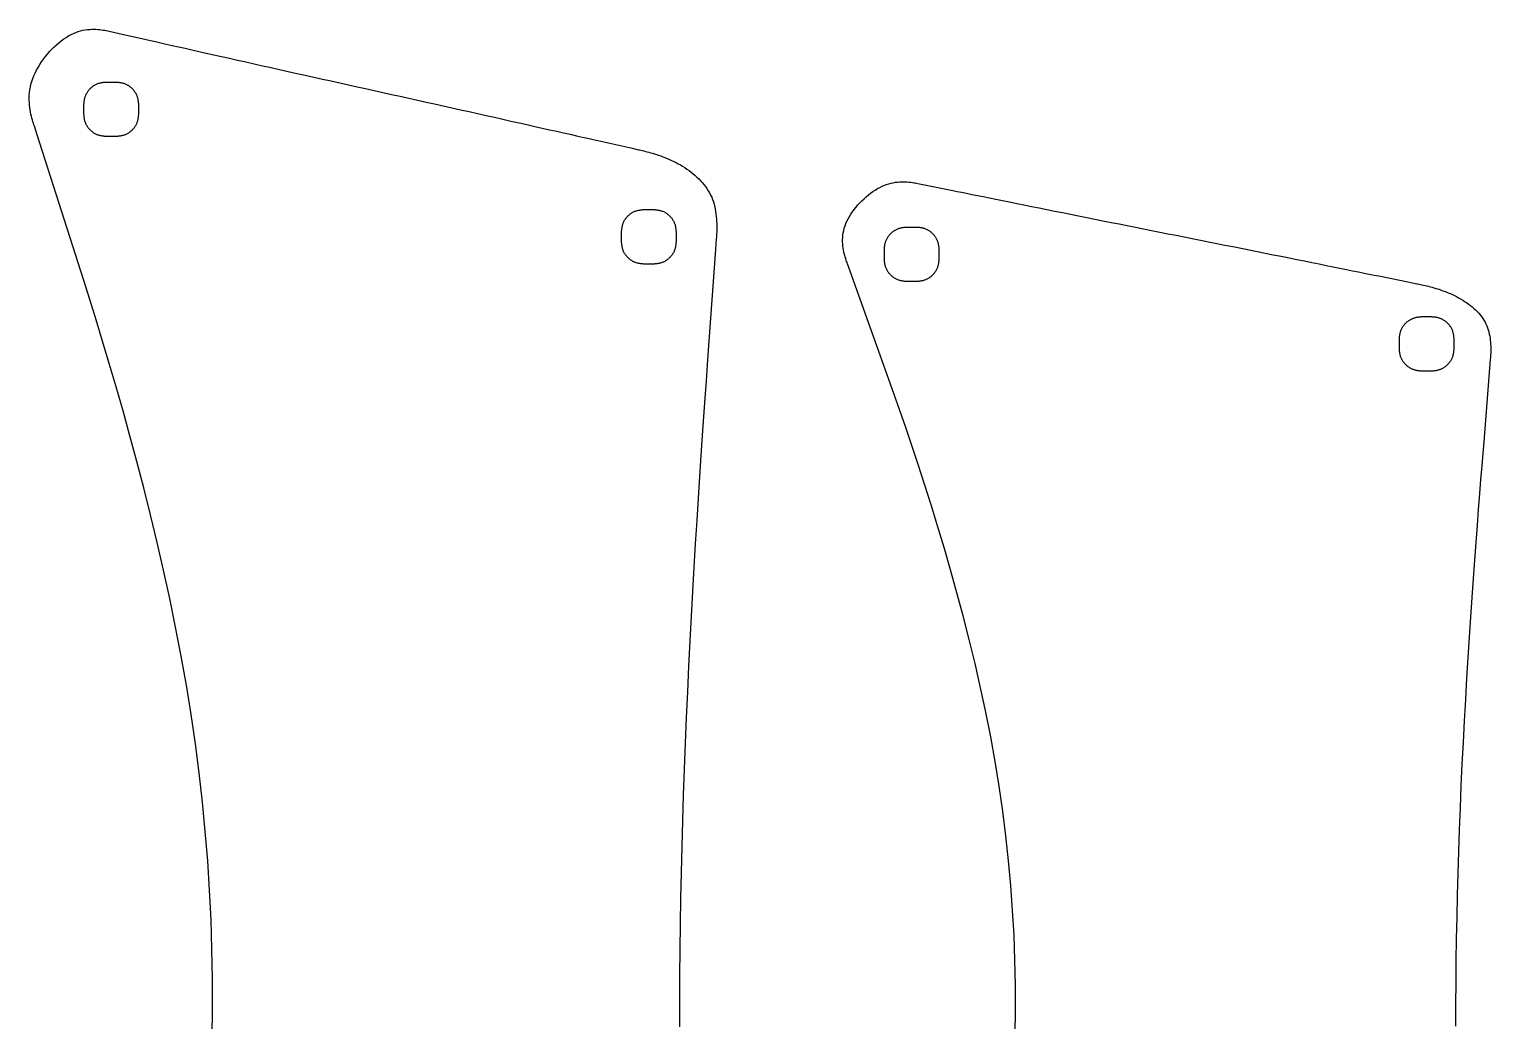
# Model space of a CAD drawing. Header units: millimetres. Extents: x 364 to 1012, y -1653 to -989.
# Drawn here: x 820.7 to 1012.4, y -1500.6 to -1370.6 of the extents above; entities that cross this region are included whole.
import ezdxf

# ---------------------------------------------------------------- set-up
doc = ezdxf.new("R2010")
doc.units = ezdxf.units.MM

msp = doc.modelspace()

# ---------------------------------------------------------------- linework, layer by layer
at = {"flags": 128}
for points in [[(844.704342, -1502.805919), (844.757412, -1498.930254), (844.750499, -1495.058875), (844.68332, -1491.191803), (844.555595, -1487.329058), (844.367041, -1483.470661), (844.117379, -1479.616631), (843.806326, -1475.766988), (843.433603, -1471.921754), (842.998928, -1468.080947), (842.502019, -1464.24459), (841.942597, -1460.412701), (841.321457, -1456.586837), (840.643708, -1452.774699), (839.915536, -1448.985525), (839.14313, -1445.228553), (838.332675, -1441.513019), (837.490356, -1437.848162), (836.622363, -1434.243218), (835.73488, -1430.707424), (834.834094, -1427.25002), (833.926193, -1423.880241), (833.017362, -1420.607326), (832.113788, -1417.440512), (831.221657, -1414.389036), (830.347157, -1411.462136), (829.496473, -1408.669049), (828.675793, -1406.019013), (827.891304, -1403.521264), (827.14919, -1401.185043), (826.45564, -1399.019583), (821.754417, -1384.41826), (821.388114, -1383.280724), (821.330655, -1383.101683), (821.269096, -1382.906302), (821.204836, -1382.695306), (821.13927, -1382.469418), (821.073795, -1382.229361), (821.009806, -1381.97586), (820.948702, -1381.709638), (820.891876, -1381.431418), (820.840726, -1381.141925), (820.796649, -1380.841882), (820.761039, -1380.532013), (820.735294, -1380.213041), (820.720811, -1379.88569), (820.718985, -1379.550684), (820.731211, -1379.208747), (820.758889, -1378.860601), (820.803412, -1378.506972), (820.866178, -1378.148582), (820.948582, -1377.786155), (821.052022, -1377.420415), (821.177456, -1377.052178), (821.324105, -1376.682634), (821.490753, -1376.313064), (821.676179, -1375.944749), (821.87917, -1375.578971), (822.098507, -1375.217011), (822.332974, -1374.860152), (822.581353, -1374.509675), (822.842427, -1374.166862), (823.11498, -1373.832994), (823.397794, -1373.509352), (823.689652, -1373.197219), (823.989339, -1372.897876), (824.295635, -1372.612605), (824.607325, -1372.342687), (824.923192, -1372.089404), (825.242018, -1371.854037), (825.562587, -1371.637869), (825.883681, -1371.44218), (826.204084, -1371.268254), (826.522672, -1371.116936), (826.838695, -1370.98734), (827.151499, -1370.878143), (827.460426, -1370.788025), (827.76482, -1370.715662), (828.064026, -1370.659735), (828.357388, -1370.61892), (828.644249, -1370.591896), (828.923954, -1370.577343), (829.195847, -1370.573938), (829.45927, -1370.580358), (829.71357, -1370.595283), (829.958089, -1370.617391), (830.192172, -1370.64536), (830.415163, -1370.677869), (830.626405, -1370.713595), (830.825243, -1370.751218), (831.011021, -1370.789415), (831.183081, -1370.826865), (832.342662, -1371.088286), (836.049018, -1371.924528), (836.632317, -1372.056132), (837.268498, -1372.199652), (837.954846, -1372.354462), (838.68865, -1372.519934), (839.467193, -1372.695441), (840.287764, -1372.880356), (841.147649, -1373.074051), (842.044133, -1373.275901), (842.974503, -1373.485278), (843.936046, -1373.701553), (844.926048, -1373.924101), (845.941795, -1374.152295), (846.980575, -1374.385506), (848.039673, -1374.623109), (849.116374, -1374.864476), (850.207966, -1375.108978), (851.311735, -1375.355991), (852.424968, -1375.604886), (853.54495, -1375.855037), (854.66897, -1376.105816), (855.794741, -1376.356701), (856.921703, -1376.607586), (858.049723, -1376.858472), (859.178669, -1377.10936), (860.308409, -1377.360247), (861.438809, -1377.611136), (862.569739, -1377.862023), (863.701066, -1378.112912), (864.832657, -1378.3638), (865.96438, -1378.614689), (867.096105, -1378.865578), (868.227696, -1379.116465), (869.359023, -1379.367352), (870.489953, -1379.618239), (871.620356, -1379.869125), (872.750096, -1380.12001), (873.879043, -1380.370894), (875.007064, -1380.621776), (876.134028, -1380.872658), (877.259802, -1381.123537), (878.383822, -1381.374311), (879.503808, -1381.624456), (880.617042, -1381.873345), (881.720815, -1382.120351), (882.812409, -1382.364848), (883.889114, -1382.606207), (884.948214, -1382.843803), (885.986996, -1383.077007), (887.002747, -1383.305193), (887.992751, -1383.527733), (888.954297, -1383.744001), (889.884671, -1383.953371), (890.781158, -1384.155213), (891.641045, -1384.348902), (892.461619, -1384.533809), (893.240165, -1384.709309), (893.973971, -1384.874775), (894.660322, -1385.029579), (895.296505, -1385.173093), (899.586175, -1386.140901), (900.587753, -1386.36685), (900.745369, -1386.402478), (900.917211, -1386.44174), (901.102481, -1386.484883), (901.300382, -1386.53215), (901.510115, -1386.583789), (901.730885, -1386.640043), (901.961892, -1386.701159), (902.202338, -1386.767381), (902.451429, -1386.838956), (902.708363, -1386.916128), (902.972345, -1386.999142), (903.242575, -1387.088245), (903.518258, -1387.183681), (903.798595, -1387.285696), (904.082788, -1387.394535), (904.37004, -1387.510443), (904.659554, -1387.633666), (904.95053, -1387.76445), (905.242173, -1387.903039), (905.533685, -1388.049679), (905.824279, -1388.20456), (906.113219, -1388.36765), (906.399782, -1388.538863), (906.683242, -1388.718112), (906.962877, -1388.905311), (907.237963, -1389.100372), (907.507773, -1389.303209), (907.771585, -1389.513736), (908.028675, -1389.731864), (908.278319, -1389.957509), (908.519792, -1390.190583), (908.75237, -1390.430998), (908.975329, -1390.678669), (909.187946, -1390.933509), (909.389494, -1391.195431), (909.579253, -1391.464349), (909.756494, -1391.740176), (909.920497, -1392.022824), (910.070537, -1392.312208), (910.205888, -1392.608239), (910.326088, -1392.91064), (910.431712, -1393.218364), (910.523598, -1393.530167), (910.602581, -1393.844811), (910.669498, -1394.161055), (910.725186, -1394.477659), (910.770481, -1394.793382), (910.806218, -1395.106983), (910.833237, -1395.417222), (910.85237, -1395.722859), (910.864457, -1396.022654), (910.870335, -1396.315365), (910.870837, -1396.599753), (910.866801, -1396.874576), (910.859065, -1397.138595), (910.848463, -1397.390569), (910.835833, -1397.629258), (910.822012, -1397.85342), (910.807836, -1398.061816), (910.706298, -1399.469689), (909.883779, -1410.845724), (909.754438, -1412.636009), (909.613993, -1414.588297), (909.463679, -1416.693945), (909.304732, -1418.944317), (909.138383, -1421.330774), (908.965869, -1423.844675), (908.788425, -1426.477382), (908.607282, -1429.220254), (908.423677, -1432.064654), (908.238844, -1435.001943), (908.054017, -1438.02348), (907.870432, -1441.120628), (907.68932, -1444.284746), (907.511919, -1447.507196), (907.339461, -1450.779338), (907.173182, -1454.092533), (907.014316, -1457.438143), (906.864096, -1460.807528), (906.723758, -1464.192048), (906.594536, -1467.583065), (906.477459, -1470.973379), (906.372732, -1474.361551), (906.280355, -1477.747581), (906.200329, -1481.131467), (906.132652, -1484.513213), (906.077326, -1487.892814), (906.034351, -1491.270274), (906.003725, -1494.645591), (905.985451, -1498.018766), (905.979526, -1501.389798)], [(827.891304, -1381.065889), (827.891315, -1380.736997), (827.89135, -1380.685245), (827.891585, -1380.628853), (827.89222, -1380.568115), (827.893454, -1380.503323), (827.895489, -1380.434772), (827.898524, -1380.362754), (827.902759, -1380.287563), (827.908392, -1380.209492), (827.915626, -1380.128835), (827.924658, -1380.045885), (827.93569, -1379.960935), (827.948921, -1379.874279), (827.964551, -1379.78621), (827.982781, -1379.697023), (828.003809, -1379.607008), (828.027836, -1379.516461), (828.055061, -1379.425675), (828.085686, -1379.334943), (828.119909, -1379.244558), (828.15793, -1379.154814), (828.199892, -1379.065981), (828.245698, -1378.978236), (828.295197, -1378.891732), (828.348234, -1378.806621), (828.404656, -1378.723057), (828.46431, -1378.641194), (828.527044, -1378.561184), (828.592703, -1378.483181), (828.661135, -1378.407339), (828.732186, -1378.33381), (828.805704, -1378.262747), (828.881534, -1378.194304), (828.959523, -1378.128634), (829.039519, -1378.065891), (829.121368, -1378.006227), (829.204917, -1377.949796), (829.290013, -1377.89675), (829.3765, -1377.847245), (829.46423, -1377.801431), (829.553045, -1377.759463), (829.642771, -1377.721435), (829.733137, -1377.687206), (829.823851, -1377.656577), (829.914618, -1377.629346), (830.005145, -1377.605315), (830.09514, -1377.584282), (830.184309, -1377.566049), (830.272359, -1377.550416), (830.358994, -1377.537182), (830.443925, -1377.526147), (830.526857, -1377.517113), (830.607495, -1377.509878), (830.685547, -1377.504242), (830.760721, -1377.500006), (830.832722, -1377.49697), (830.901258, -1377.494934), (830.966034, -1377.493698), (831.026758, -1377.493062), (831.083136, -1377.492826), (831.134876, -1377.49279), (831.181814, -1377.492788), (831.224313, -1377.492786), (831.262866, -1377.492784), (831.297968, -1377.492783), (831.330109, -1377.492781), (831.359785, -1377.492779), (831.387487, -1377.492778), (831.41371, -1377.492777), (831.438947, -1377.492776), (831.46369, -1377.492775), (831.488433, -1377.492774), (831.51367, -1377.492773), (831.539893, -1377.492771), (831.567596, -1377.49277), (831.597271, -1377.492769), (831.629412, -1377.492768), (831.664514, -1377.492766), (831.703067, -1377.492764), (831.745567, -1377.492762), (831.792505, -1377.49276), (831.844244, -1377.492791), (831.900622, -1377.493021), (831.961347, -1377.493652), (832.026123, -1377.494882), (832.094658, -1377.496911), (832.16666, -1377.49994), (832.241834, -1377.504168), (832.319888, -1377.509797), (832.400528, -1377.517024), (832.48346, -1377.52605), (832.568392, -1377.537076), (832.655031, -1377.550301), (832.743082, -1377.565926), (832.832253, -1377.584149), (832.922252, -1377.605172), (833.012783, -1377.629193), (833.103553, -1377.656414), (833.194271, -1377.687034), (833.284642, -1377.721253), (833.374374, -1377.75927), (833.463196, -1377.801227), (833.550931, -1377.847031), (833.637427, -1377.896526), (833.72253, -1377.949561), (833.806086, -1378.005981), (833.887944, -1378.065634), (833.967948, -1378.128367), (834.045947, -1378.194025), (834.121787, -1378.262458), (834.195314, -1378.333509), (834.266375, -1378.407028), (834.334817, -1378.48286), (834.400486, -1378.560852), (834.46323, -1378.640851), (834.522895, -1378.722703), (834.579328, -1378.806257), (834.632375, -1378.891357), (834.681884, -1378.977852), (834.727701, -1379.065588), (834.769673, -1379.154411), (834.807705, -1379.244145), (834.841938, -1379.33452), (834.872572, -1379.425243), (834.899808, -1379.516021), (834.923845, -1379.606558), (834.944883, -1379.696564), (834.963121, -1379.785744), (834.97876, -1379.873805), (834.992, -1379.960453), (835.00304, -1380.045396), (835.01208, -1380.128338), (835.019322, -1380.208989), (835.024964, -1380.287053), (835.029204, -1380.362238), (835.032245, -1380.43425), (835.034287, -1380.502796), (835.035529, -1380.567583), (835.036169, -1380.628316), (835.03641, -1380.684704), (835.036491, -1381.065317), (835.036572, -1381.394067), (835.036551, -1381.445796), (835.036331, -1381.502163), (835.035713, -1381.562876), (835.034495, -1381.62764), (835.032479, -1381.696163), (835.029463, -1381.768152), (835.025247, -1381.843313), (835.019633, -1381.921353), (835.012418, -1382.00198), (835.003404, -1382.084901), (834.99239, -1382.16982), (834.979176, -1382.256448), (834.963562, -1382.344489), (834.945348, -1382.43365), (834.924334, -1382.52364), (834.90032, -1382.614163), (834.873105, -1382.704928), (834.84249, -1382.795642), (834.808274, -1382.88601), (834.770258, -1382.975741), (834.7283, -1383.064563), (834.682493, -1383.152301), (834.632994, -1383.238802), (834.579953, -1383.323911), (834.523526, -1383.407474), (834.463865, -1383.489341), (834.401123, -1383.569355), (834.335455, -1383.647364), (834.267012, -1383.723216), (834.195949, -1383.796755), (834.12242, -1383.867829), (834.046578, -1383.936285), (833.968574, -1384.001968), (833.888565, -1384.064726), (833.806702, -1384.124405), (833.72314, -1384.180852), (833.638031, -1384.233913), (833.551529, -1384.283435), (833.463787, -1384.329265), (833.37496, -1384.371248), (833.285222, -1384.409292), (833.194845, -1384.443535), (833.104122, -1384.47418), (833.013345, -1384.501425), (832.922809, -1384.52547), (832.832807, -1384.546515), (832.74363, -1384.564761), (832.655575, -1384.580407), (832.568932, -1384.593653), (832.483996, -1384.604699), (832.401059, -1384.613745), (832.320416, -1384.62099), (832.242359, -1384.626636), (832.167182, -1384.630882), (832.095178, -1384.633927), (832.026638, -1384.635971), (831.961859, -1384.637215), (831.901133, -1384.637858), (831.844752, -1384.638101), (831.464183, -1384.638197), (831.135369, -1384.638212), (831.083629, -1384.638181), (831.027251, -1384.637952), (830.966527, -1384.637321), (830.90175, -1384.636091), (830.833214, -1384.63406), (830.761212, -1384.631031), (830.686038, -1384.626802), (830.607983, -1384.621173), (830.527343, -1384.613944), (830.44441, -1384.604916), (830.359477, -1384.593887), (830.272837, -1384.58066), (830.184784, -1384.565032), (830.095611, -1384.546805), (830.005612, -1384.525778), (829.915078, -1384.501752), (829.824304, -1384.474526), (829.733583, -1384.4439), (829.643209, -1384.409674), (829.553473, -1384.37165), (829.464648, -1384.329684), (829.376908, -1384.283872), (829.290407, -1384.234367), (829.205299, -1384.181323), (829.121738, -1384.124893), (829.039875, -1384.06523), (828.959865, -1384.002488), (828.881861, -1383.936819), (828.806016, -1383.868377), (828.732484, -1383.797317), (828.661417, -1383.72379), (828.59297, -1383.647952), (828.527296, -1383.569954), (828.464547, -1383.489949), (828.404878, -1383.408092), (828.34844, -1383.324537), (828.295389, -1383.239435), (828.245876, -1383.152942), (828.200057, -1383.065209), (828.158084, -1382.976391), (828.120049, -1382.886664), (828.085816, -1382.796298), (828.05518, -1382.705586), (828.027945, -1382.61482), (828.003908, -1382.524296), (827.982871, -1382.434306), (827.964634, -1382.345142), (827.948996, -1382.257098), (827.935757, -1382.170468), (827.924719, -1382.085544), (827.91568, -1382.00262), (827.908442, -1381.921988), (827.902802, -1381.843943), (827.898563, -1381.768777), (827.895524, -1381.696784), (827.893485, -1381.628256), (827.892246, -1381.563487), (827.891608, -1381.50277), (827.89137, -1381.446398), (827.891304, -1381.065889)], [(949.987682, -1502.462537), (950.03771, -1499.183128), (950.031193, -1495.907346), (949.967865, -1492.635208), (949.847462, -1489.366732), (949.669717, -1486.101934), (949.434367, -1482.840832), (949.141145, -1479.583442), (948.789789, -1476.329782), (948.380032, -1473.079869), (947.911608, -1469.833721), (947.384256, -1466.591353), (946.798723, -1463.354084), (946.159826, -1460.128428), (945.473398, -1456.922204), (944.74527, -1453.743228), (943.981274, -1450.599314), (943.187243, -1447.498281), (942.369008, -1444.447944), (941.5324, -1441.456119), (940.683253, -1438.530623), (939.827397, -1435.679272), (938.970666, -1432.909882), (938.11889, -1430.23027), (937.277901, -1427.648252), (936.453532, -1425.171644), (935.651614, -1422.808263), (934.877981, -1420.565924), (934.138463, -1418.452445), (933.438891, -1416.475642), (932.785099, -1414.64333), (928.353377, -1402.288365), (928.008073, -1401.325834), (927.953907, -1401.174337), (927.895878, -1401.009015), (927.835301, -1400.83048), (927.773494, -1400.639344), (927.711772, -1400.436219), (927.651452, -1400.221718), (927.59385, -1399.996453), (927.540282, -1399.761036), (927.492064, -1399.516081), (927.450513, -1399.262198), (927.416945, -1399.000001), (927.392676, -1398.730102), (927.379023, -1398.453113), (927.377302, -1398.169646), (927.388827, -1397.880315), (927.414918, -1397.58573), (927.456889, -1397.286505), (927.516057, -1396.983252), (927.593737, -1396.676583), (927.691247, -1396.36711), (927.809491, -1396.055526), (927.947733, -1395.742834), (928.104827, -1395.430121), (928.279624, -1395.11847), (928.470979, -1394.808966), (928.677742, -1394.502692), (928.898768, -1394.200735), (929.132908, -1393.904177), (929.379016, -1393.614104), (929.635945, -1393.331601), (929.902546, -1393.05775), (930.177673, -1392.793637), (930.46018, -1392.540347), (930.748917, -1392.298964), (931.04274, -1392.070572), (931.340499, -1391.856255), (931.641049, -1391.657099), (931.943241, -1391.474187), (932.245928, -1391.308605), (932.547964, -1391.161436), (932.848288, -1391.033398), (933.146195, -1390.923739), (933.441067, -1390.831342), (933.732285, -1390.755088), (934.01923, -1390.693859), (934.301283, -1390.646535), (934.577828, -1390.612), (934.848244, -1390.589134), (935.111915, -1390.576819), (935.368222, -1390.573938), (935.616544, -1390.57937), (935.856266, -1390.591999), (936.086768, -1390.610706), (936.307432, -1390.634372), (936.51764, -1390.661879), (936.716772, -1390.69211), (936.904211, -1390.723944), (937.07934, -1390.756265), (937.241536, -1390.787953), (938.334644, -1391.009155), (941.82853, -1391.716745), (942.378391, -1391.828102), (942.978103, -1391.949542), (943.625105, -1392.080535), (944.316843, -1392.22055), (945.050756, -1392.369056), (945.824287, -1392.525522), (946.634879, -1392.689419), (947.479971, -1392.860214), (948.357007, -1393.037379), (949.263429, -1393.220381), (950.196679, -1393.408691), (951.154197, -1393.601778), (952.133428, -1393.799111), (953.131812, -1394.000159), (954.146791, -1394.204393), (955.175806, -1394.41128), (956.216301, -1394.620291), (957.265717, -1394.830894), (958.321496, -1395.04256), (959.38108, -1395.254758), (960.442316, -1395.467045), (961.504674, -1395.679332), (962.56803, -1395.891621), (963.632258, -1396.10391), (964.697235, -1396.316199), (965.762834, -1396.52849), (966.828933, -1396.74078), (967.895405, -1396.95307), (968.962127, -1397.16536), (970.028974, -1397.37765), (971.095821, -1397.589941), (972.162543, -1397.80223), (973.229016, -1398.014519), (974.295115, -1398.226808), (975.360716, -1398.439096), (976.425693, -1398.651383), (977.489923, -1398.86367), (978.55328, -1399.075955), (979.61564, -1399.288239), (980.676877, -1399.500522), (981.736462, -1399.712715), (982.792244, -1399.924376), (983.841662, -1400.134975), (984.88216, -1400.34398), (985.911178, -1400.550862), (986.926159, -1400.755089), (987.924546, -1400.956131), (988.903779, -1401.153458), (989.861301, -1401.346538), (990.794552, -1401.534841), (991.700978, -1401.717838), (992.578017, -1401.894996), (993.423112, -1402.065786), (994.233706, -1402.229677), (995.007239, -1402.386137), (995.741155, -1402.534637), (996.432895, -1402.674646), (997.0799, -1402.805634), (997.679614, -1402.927069), (1001.723376, -1403.745984), (1002.667538, -1403.937171), (1002.816118, -1403.967318), (1002.978109, -1404.00054), (1003.152759, -1404.037045), (1003.339314, -1404.077041), (1003.537025, -1404.120735), (1003.745139, -1404.168335), (1003.962903, -1404.220048), (1004.189566, -1404.276082), (1004.424377, -1404.336645), (1004.666582, -1404.401945), (1004.915431, -1404.472187), (1005.170171, -1404.547582), (1005.430049, -1404.628336), (1005.694316, -1404.714656), (1005.962217, -1404.806751), (1006.233002, -1404.904827), (1006.50592, -1405.009093), (1006.780216, -1405.119756), (1007.05514, -1405.237024), (1007.329941, -1405.361103), (1007.603876, -1405.492157), (1007.876252, -1405.630156), (1008.146388, -1405.775029), (1008.413599, -1405.926701), (1008.677203, -1406.085099), (1008.936519, -1406.250152), (1009.190863, -1406.421783), (1009.439552, -1406.599921), (1009.681904, -1406.784491), (1009.917237, -1406.975421), (1010.144867, -1407.172637), (1010.364112, -1407.376066), (1010.574291, -1407.585634), (1010.774719, -1407.801268), (1010.964713, -1408.022894), (1011.143594, -1408.25044), (1011.310675, -1408.483831), (1011.465276, -1408.722995), (1011.606714, -1408.967858), (1011.734307, -1409.218347), (1011.847616, -1409.474225), (1011.947185, -1409.734606), (1012.033804, -1409.998439), (1012.108259, -1410.264677), (1012.17134, -1410.532268), (1012.223836, -1410.800163), (1012.266533, -1411.067314), (1012.300222, -1411.332668), (1012.325692, -1411.595179), (1012.343728, -1411.853794), (1012.355123, -1412.107467), (1012.360663, -1412.355146), (1012.361136, -1412.595781), (1012.357332, -1412.828324), (1012.35004, -1413.051725), (1012.340046, -1413.264933), (1012.32814, -1413.466901), (1012.315111, -1413.656576), (1012.301747, -1413.832912), (1012.20603, -1415.024189), (1011.430663, -1424.650065), (1011.308736, -1426.164921), (1011.176342, -1427.816857), (1011.034646, -1429.598559), (1010.88481, -1431.502721), (1010.727997, -1433.52203), (1010.565373, -1435.649177), (1010.3981, -1437.876852), (1010.227342, -1440.197744), (1010.054262, -1442.604544), (1009.880025, -1445.089942), (1009.705793, -1447.646628), (1009.532732, -1450.267291), (1009.362003, -1452.944622), (1009.194771, -1455.67131), (1009.0322, -1458.440046), (1008.875453, -1461.243519), (1008.725693, -1464.074419), (1008.584085, -1466.925437), (1008.451792, -1469.789262), (1008.329978, -1472.658584), (1008.219612, -1475.527312), (1008.120889, -1478.394226), (1008.033807, -1481.259328), (1007.958369, -1484.122617), (1007.894572, -1486.984093), (1007.842417, -1489.843756), (1007.801906, -1492.701607), (1007.773036, -1495.557644), (1007.755809, -1498.411869), (1007.750224, -1501.264281)], [(898.389286, -1397.790408), (898.389218, -1397.461619), (898.38924, -1397.409884), (898.389462, -1397.35351), (898.390083, -1397.292791), (898.391303, -1397.228018), (898.393322, -1397.159488), (898.39634, -1397.087491), (898.400558, -1397.012321), (898.406175, -1396.934271), (898.413391, -1396.853636), (898.422407, -1396.770706), (898.433422, -1396.685776), (898.446637, -1396.59914), (898.462251, -1396.51109), (898.480465, -1396.421918), (898.501479, -1396.33192), (898.525493, -1396.241387), (898.552706, -1396.150613), (898.583319, -1396.059891), (898.617533, -1395.969515), (898.655545, -1395.879776), (898.6975, -1395.790945), (898.7433, -1395.7032), (898.792795, -1395.616693), (898.845829, -1395.531578), (898.902249, -1395.448008), (898.961903, -1395.366136), (899.024637, -1395.286117), (899.090297, -1395.208103), (899.158731, -1395.132248), (899.229785, -1395.058705), (899.303306, -1394.987628), (899.379139, -1394.919171), (899.457133, -1394.853486), (899.537133, -1394.790727), (899.618987, -1394.731049), (899.70254, -1394.674602), (899.787641, -1394.621542), (899.874134, -1394.572022), (899.961867, -1394.526196), (900.050687, -1394.484215), (900.140416, -1394.446176), (900.230786, -1394.411937), (900.321503, -1394.381299), (900.412273, -1394.35406), (900.502802, -1394.330022), (900.592799, -1394.308983), (900.68197, -1394.290745), (900.77002, -1394.275107), (900.856658, -1394.261869), (900.941589, -1394.250831), (901.024522, -1394.241794), (901.105161, -1394.234557), (901.183214, -1394.228919), (901.258389, -1394.224682), (901.33039, -1394.221645), (901.398925, -1394.219608), (901.463702, -1394.218372), (901.524426, -1394.217736), (901.580804, -1394.2175), (901.961358, -1394.217449), (902.290186, -1394.217395), (902.341928, -1394.217419), (902.398308, -1394.217644), (902.459035, -1394.218267), (902.523814, -1394.219489), (902.592353, -1394.221512), (902.664357, -1394.224533), (902.739535, -1394.228754), (902.817594, -1394.234374), (902.898238, -1394.241595), (902.981176, -1394.250615), (903.066113, -1394.261635), (903.152758, -1394.274854), (903.240816, -1394.290474), (903.329995, -1394.308693), (903.42, -1394.329714), (903.51054, -1394.353733), (903.60132, -1394.380953), (903.692048, -1394.411573), (903.78243, -1394.445793), (903.872172, -1394.483814), (903.961006, -1394.525776), (904.048754, -1394.571585), (904.135264, -1394.621088), (904.220381, -1394.674131), (904.303951, -1394.730562), (904.385823, -1394.790225), (904.465841, -1394.852969), (904.543854, -1394.91864), (904.619709, -1394.987084), (904.693249, -1395.058149), (904.764324, -1395.13168), (904.832779, -1395.207524), (904.89846, -1395.285529), (904.961216, -1395.365541), (905.020893, -1395.447407), (905.077335, -1395.530971), (905.130391, -1395.616083), (905.179907, -1395.702588), (905.22573, -1395.790333), (905.267707, -1395.879164), (905.305741, -1395.968906), (905.339977, -1396.059287), (905.370611, -1396.150015), (905.397846, -1396.240797), (905.42188, -1396.331338), (905.442915, -1396.421346), (905.461149, -1396.510528), (905.476784, -1396.598589), (905.490018, -1396.685238), (905.501052, -1396.77018), (905.510087, -1396.853122), (905.517321, -1396.933772), (905.522955, -1397.011834), (905.527188, -1397.087017), (905.530223, -1397.159027), (905.532256, -1397.227571), (905.533491, -1397.292355), (905.534124, -1397.353086), (905.534358, -1397.409471), (905.534394, -1397.790071), (905.534409, -1398.118885), (905.534378, -1398.170624), (905.534147, -1398.227003), (905.533517, -1398.287727), (905.532288, -1398.352504), (905.530257, -1398.421039), (905.527228, -1398.493041), (905.523, -1398.568215), (905.517372, -1398.646269), (905.510145, -1398.726908), (905.501119, -1398.80984), (905.490092, -1398.894773), (905.476867, -1398.981412), (905.461243, -1399.069463), (905.443019, -1399.158634), (905.421996, -1399.248632), (905.397975, -1399.339163), (905.370754, -1399.429933), (905.340134, -1399.520652), (905.305916, -1399.611022), (905.267898, -1399.700755), (905.225941, -1399.789576), (905.180138, -1399.877312), (905.130643, -1399.963807), (905.077608, -1400.04891), (905.021187, -1400.132466), (904.961534, -1400.214323), (904.8988, -1400.294326), (904.833141, -1400.372324), (904.764709, -1400.448163), (904.693656, -1400.521688), (904.620136, -1400.592746), (904.544303, -1400.661185), (904.466309, -1400.726852), (904.386308, -1400.789593), (904.304454, -1400.849254), (904.220898, -1400.905682), (904.135795, -1400.958725), (904.049297, -1401.008227), (903.961558, -1401.054037), (903.872732, -1401.096001), (903.782994, -1401.134025), (903.692613, -1401.168249), (903.601887, -1401.198874), (903.511104, -1401.226099), (903.42056, -1401.250125), (903.330549, -1401.271152), (903.241364, -1401.289379), (903.153297, -1401.305007), (903.066643, -1401.318235), (902.981695, -1401.329263), (902.898746, -1401.338293), (902.818091, -1401.345522), (902.74002, -1401.351152), (902.66483, -1401.355382), (902.592812, -1401.358412), (902.524261, -1401.360443), (902.459469, -1401.361674), (902.398732, -1401.362305), (902.342339, -1401.362537), (901.961695, -1401.362557), (901.63292, -1401.362586), (901.581187, -1401.362557), (901.524815, -1401.362328), (901.464098, -1401.361701), (901.399329, -1401.360473), (901.330801, -1401.358446), (901.258807, -1401.35542), (901.183641, -1401.351194), (901.105594, -1401.345569), (901.024963, -1401.338344), (900.942038, -1401.32932), (900.857113, -1401.318296), (900.770481, -1401.305073), (900.682436, -1401.289451), (900.59327, -1401.271229), (900.503278, -1401.250208), (900.412751, -1401.226188), (900.321984, -1401.198969), (900.231269, -1401.16835), (900.140899, -1401.134132), (900.051168, -1401.096114), (899.962346, -1401.054157), (899.874609, -1401.008354), (899.788111, -1400.958858), (899.703005, -1400.905822), (899.619444, -1400.8494), (899.537582, -1400.789746), (899.457573, -1400.727012), (899.379569, -1400.661353), (899.303725, -1400.59292), (899.230193, -1400.521868), (899.159127, -1400.44835), (899.090681, -1400.372519), (899.025007, -1400.294528), (898.962259, -1400.214531), (898.902592, -1400.132681), (898.846157, -1400.049131), (898.793109, -1399.964035), (898.743601, -1399.877545), (898.697786, -1399.789816), (898.655817, -1399.701), (898.61779, -1399.611274), (898.583562, -1399.520908), (898.552936, -1399.430196), (898.525708, -1399.339431), (898.501682, -1399.248904), (898.480654, -1399.158911), (898.462427, -1399.069744), (898.4468, -1398.981697), (898.433573, -1398.895063), (898.422545, -1398.810135), (898.413518, -1398.727207), (898.406291, -1398.64657), (898.400663, -1398.56852), (898.396435, -1398.493349), (898.393406, -1398.421351), (898.391378, -1398.352818), (898.390149, -1398.288044), (898.38952, -1398.227322), (898.389291, -1398.170947), (898.389286, -1397.790408)], [(932.849231, -1400.082737), (932.849242, -1399.753845), (932.849277, -1399.702093), (932.849512, -1399.645701), (932.850147, -1399.584963), (932.851381, -1399.520171), (932.853416, -1399.45162), (932.856451, -1399.379602), (932.860686, -1399.304411), (932.866319, -1399.22634), (932.873553, -1399.145683), (932.882585, -1399.062733), (932.893617, -1398.977783), (932.906849, -1398.891127), (932.922479, -1398.803058), (932.940708, -1398.713871), (932.961736, -1398.623856), (932.985763, -1398.533309), (933.012988, -1398.442523), (933.043613, -1398.351791), (933.077836, -1398.261406), (933.115857, -1398.171662), (933.157819, -1398.082829), (933.203625, -1397.995084), (933.253124, -1397.90858), (933.306161, -1397.823469), (933.362583, -1397.739905), (933.422237, -1397.658042), (933.484971, -1397.578032), (933.550631, -1397.500029), (933.619062, -1397.424187), (933.690113, -1397.350658), (933.763631, -1397.279595), (933.839461, -1397.211152), (933.91745, -1397.145482), (933.997446, -1397.082739), (934.079296, -1397.023075), (934.162844, -1396.966644), (934.24794, -1396.913598), (934.334428, -1396.864093), (934.422157, -1396.818279), (934.510972, -1396.776311), (934.600699, -1396.738283), (934.691065, -1396.704054), (934.781778, -1396.673425), (934.872545, -1396.646194), (934.963072, -1396.622163), (935.053068, -1396.60113), (935.142236, -1396.582897), (935.230286, -1396.567264), (935.316922, -1396.55403), (935.401852, -1396.542995), (935.484784, -1396.533961), (935.565422, -1396.526726), (935.643475, -1396.52109), (935.718648, -1396.516854), (935.79065, -1396.513818), (935.859185, -1396.511782), (935.923961, -1396.510546), (935.984685, -1396.50991), (936.041063, -1396.509674), (936.092803, -1396.509638), (936.139741, -1396.509636), (936.18224, -1396.509634), (936.220794, -1396.509632), (936.255895, -1396.509631), (936.288036, -1396.509629), (936.317712, -1396.509627), (936.345414, -1396.509626), (936.371638, -1396.509625), (936.396874, -1396.509624), (936.421617, -1396.509623), (936.446361, -1396.509622), (936.471597, -1396.509621), (936.49782, -1396.509619), (936.525523, -1396.509618), (936.555198, -1396.509617), (936.587339, -1396.509616), (936.622441, -1396.509614), (936.660994, -1396.509612), (936.703494, -1396.50961), (936.750432, -1396.509608), (936.802172, -1396.509639), (936.858549, -1396.509869), (936.919274, -1396.5105), (936.98405, -1396.51173), (937.052586, -1396.513759), (937.124587, -1396.516788), (937.199762, -1396.521016), (937.277815, -1396.526645), (937.358455, -1396.533872), (937.441387, -1396.542898), (937.526319, -1396.553924), (937.612958, -1396.567149), (937.701009, -1396.582774), (937.79018, -1396.600997), (937.880179, -1396.62202), (937.97071, -1396.646041), (938.06148, -1396.673262), (938.152198, -1396.703882), (938.242569, -1396.738101), (938.332301, -1396.776118), (938.421123, -1396.818075), (938.508858, -1396.863879), (938.595354, -1396.913374), (938.680457, -1396.966408), (938.764013, -1397.022829), (938.845871, -1397.082482), (938.925875, -1397.145215), (939.003874, -1397.210873), (939.079714, -1397.279306), (939.153241, -1397.350357), (939.224302, -1397.423876), (939.292744, -1397.499708), (939.358413, -1397.5777), (939.421157, -1397.657699), (939.480822, -1397.739551), (939.537255, -1397.823105), (939.590303, -1397.908205), (939.639811, -1397.9947), (939.685628, -1398.082436), (939.7276, -1398.171259), (939.765632, -1398.260993), (939.799865, -1398.351368), (939.830499, -1398.442091), (939.857735, -1398.532869), (939.881772, -1398.623406), (939.90281, -1398.713412), (939.921048, -1398.802592), (939.936687, -1398.890653), (939.949927, -1398.977301), (939.960967, -1399.062244), (939.970008, -1399.145186), (939.977249, -1399.225837), (939.982891, -1399.303901), (939.987131, -1399.379086), (939.990173, -1399.451098), (939.992215, -1399.519644), (939.993456, -1399.584431), (939.994096, -1399.645164), (939.994337, -1399.701552), (939.994418, -1400.082165), (939.994499, -1400.410915), (939.994478, -1400.462644), (939.994258, -1400.519011), (939.99364, -1400.579724), (939.992422, -1400.644488), (939.990406, -1400.713011), (939.98739, -1400.785), (939.983174, -1400.860161), (939.97756, -1400.938201), (939.970345, -1401.018828), (939.961331, -1401.101749), (939.950317, -1401.186668), (939.937103, -1401.273296), (939.92149, -1401.361337), (939.903275, -1401.450498), (939.882261, -1401.540488), (939.858247, -1401.631011), (939.831033, -1401.721776), (939.800417, -1401.81249), (939.766201, -1401.902858), (939.728185, -1401.992589), (939.686227, -1402.081411), (939.64042, -1402.169149), (939.590921, -1402.25565), (939.537881, -1402.340759), (939.481453, -1402.424322), (939.421792, -1402.506189), (939.35905, -1402.586203), (939.293382, -1402.664212), (939.224939, -1402.740064), (939.153876, -1402.813603), (939.080347, -1402.884677), (939.004505, -1402.953133), (938.926501, -1403.018816), (938.846492, -1403.081574), (938.764629, -1403.141253), (938.681067, -1403.1977), (938.595958, -1403.250761), (938.509456, -1403.300283), (938.421714, -1403.346113), (938.332887, -1403.388096), (938.243149, -1403.42614), (938.152772, -1403.460383), (938.062049, -1403.491028), (937.971272, -1403.518273), (937.880736, -1403.542318), (937.790734, -1403.563363), (937.701557, -1403.581609), (937.613502, -1403.597255), (937.526859, -1403.610501), (937.441923, -1403.621547), (937.358986, -1403.630593), (937.278343, -1403.637838), (937.200287, -1403.643484), (937.125109, -1403.64773), (937.053105, -1403.650775), (936.984565, -1403.652819), (936.919786, -1403.654063), (936.85906, -1403.654706), (936.802679, -1403.654949), (936.42211, -1403.655045), (936.093296, -1403.65506), (936.041556, -1403.655029), (935.985178, -1403.6548), (935.924454, -1403.654168), (935.859677, -1403.652939), (935.791141, -1403.650908), (935.719139, -1403.647879), (935.643965, -1403.64365), (935.565911, -1403.638021), (935.485271, -1403.630792), (935.402337, -1403.621764), (935.317404, -1403.610735), (935.230764, -1403.597508), (935.142711, -1403.58188), (935.053538, -1403.563653), (934.963539, -1403.542626), (934.873005, -1403.5186), (934.782231, -1403.491374), (934.69151, -1403.460747), (934.601136, -1403.426522), (934.511401, -1403.388498), (934.422575, -1403.346532), (934.334836, -1403.30072), (934.248334, -1403.251215), (934.163226, -1403.198171), (934.079665, -1403.141741), (933.997802, -1403.082078), (933.917793, -1403.019336), (933.839788, -1402.953667), (933.763943, -1402.885225), (933.690411, -1402.814165), (933.619344, -1402.740638), (933.550897, -1402.6648), (933.485223, -1402.586802), (933.422474, -1402.506797), (933.362805, -1402.42494), (933.306367, -1402.341385), (933.253316, -1402.256283), (933.203804, -1402.16979), (933.157985, -1402.082057), (933.116011, -1401.993239), (933.077977, -1401.903512), (933.043743, -1401.813146), (933.013108, -1401.722434), (932.985872, -1401.631668), (932.961835, -1401.541144), (932.940798, -1401.451154), (932.922561, -1401.36199), (932.906923, -1401.273946), (932.893684, -1401.187316), (932.882646, -1401.102392), (932.873607, -1401.019468), (932.866369, -1400.938836), (932.860729, -1400.860791), (932.85649, -1400.785625), (932.853451, -1400.713632), (932.851412, -1400.645104), (932.850173, -1400.580335), (932.849535, -1400.519618), (932.849297, -1400.463246), (932.849231, -1400.082737)], [(1000.375211, -1411.827881), (1000.375143, -1411.499092), (1000.375165, -1411.447357), (1000.375387, -1411.390983), (1000.376008, -1411.330264), (1000.377228, -1411.265491), (1000.379247, -1411.196961), (1000.382265, -1411.124964), (1000.386483, -1411.049794), (1000.3921, -1410.971744), (1000.399316, -1410.891109), (1000.408332, -1410.808179), (1000.419347, -1410.723249), (1000.432562, -1410.636613), (1000.448176, -1410.548563), (1000.466391, -1410.459391), (1000.487405, -1410.369393), (1000.511418, -1410.27886), (1000.538631, -1410.188087), (1000.569244, -1410.097364), (1000.603458, -1410.006988), (1000.64147, -1409.917249), (1000.683425, -1409.828418), (1000.729225, -1409.740673), (1000.77872, -1409.654166), (1000.831754, -1409.569051), (1000.888174, -1409.485481), (1000.947828, -1409.403609), (1001.010562, -1409.32359), (1001.076222, -1409.245576), (1001.144656, -1409.169721), (1001.21571, -1409.096178), (1001.289231, -1409.025101), (1001.365064, -1408.956644), (1001.443058, -1408.890959), (1001.523058, -1408.8282), (1001.604912, -1408.768522), (1001.688465, -1408.712075), (1001.773566, -1408.659015), (1001.860059, -1408.609495), (1001.947792, -1408.563669), (1002.036612, -1408.521688), (1002.126341, -1408.483649), (1002.216711, -1408.44941), (1002.307428, -1408.418772), (1002.398198, -1408.391533), (1002.488727, -1408.367495), (1002.578724, -1408.346456), (1002.667895, -1408.328218), (1002.755945, -1408.31258), (1002.842583, -1408.299342), (1002.927515, -1408.288304), (1003.010447, -1408.279267), (1003.091087, -1408.27203), (1003.169139, -1408.266392), (1003.244314, -1408.262155), (1003.316315, -1408.259118), (1003.38485, -1408.257081), (1003.449627, -1408.255845), (1003.510351, -1408.255209), (1003.566729, -1408.254973), (1003.947283, -1408.254922), (1004.276111, -1408.254868), (1004.327853, -1408.254892), (1004.384233, -1408.255117), (1004.44496, -1408.25574), (1004.509739, -1408.256962), (1004.578278, -1408.258985), (1004.650282, -1408.262006), (1004.725461, -1408.266227), (1004.803519, -1408.271847), (1004.884163, -1408.279068), (1004.967101, -1408.288088), (1005.052038, -1408.299108), (1005.138684, -1408.312327), (1005.226742, -1408.327947), (1005.31592, -1408.346167), (1005.405926, -1408.367187), (1005.496466, -1408.391206), (1005.587245, -1408.418426), (1005.677973, -1408.449046), (1005.768355, -1408.483266), (1005.858098, -1408.521287), (1005.946931, -1408.563249), (1006.03468, -1408.609058), (1006.121189, -1408.658561), (1006.206306, -1408.711605), (1006.289876, -1408.768035), (1006.371748, -1408.827698), (1006.451767, -1408.890442), (1006.52978, -1408.956113), (1006.605634, -1409.024557), (1006.679174, -1409.095622), (1006.750249, -1409.169153), (1006.818704, -1409.244997), (1006.884385, -1409.323003), (1006.947141, -1409.403014), (1007.006818, -1409.48488), (1007.06326, -1409.568444), (1007.116316, -1409.653556), (1007.165832, -1409.740061), (1007.211655, -1409.827806), (1007.253632, -1409.916637), (1007.291666, -1410.006379), (1007.325902, -1410.09676), (1007.356536, -1410.187488), (1007.383771, -1410.27827), (1007.407805, -1410.368811), (1007.42884, -1410.458819), (1007.447074, -1410.548001), (1007.462709, -1410.636062), (1007.475943, -1410.722711), (1007.486977, -1410.807653), (1007.496012, -1410.890596), (1007.503246, -1410.971245), (1007.50888, -1411.049307), (1007.513114, -1411.12449), (1007.516148, -1411.1965), (1007.518182, -1411.265044), (1007.519416, -1411.329828), (1007.520049, -1411.39056), (1007.520283, -1411.446944), (1007.520319, -1411.827544), (1007.520334, -1412.156359), (1007.520303, -1412.208097), (1007.520073, -1412.264476), (1007.519442, -1412.325201), (1007.518213, -1412.389977), (1007.516182, -1412.458512), (1007.513153, -1412.530514), (1007.508925, -1412.605688), (1007.503298, -1412.683742), (1007.49607, -1412.764381), (1007.487044, -1412.847313), (1007.476017, -1412.932246), (1007.462792, -1413.018885), (1007.447168, -1413.106936), (1007.428944, -1413.196107), (1007.407921, -1413.286105), (1007.3839, -1413.376636), (1007.356679, -1413.467406), (1007.326059, -1413.558125), (1007.291841, -1413.648495), (1007.253823, -1413.738228), (1007.211866, -1413.827049), (1007.166063, -1413.914785), (1007.116568, -1414.00128), (1007.063533, -1414.086383), (1007.007112, -1414.169939), (1006.947459, -1414.251796), (1006.884725, -1414.331799), (1006.819066, -1414.409797), (1006.750634, -1414.485636), (1006.679581, -1414.559161), (1006.606061, -1414.63022), (1006.530228, -1414.698659), (1006.452234, -1414.764325), (1006.372233, -1414.827066), (1006.290379, -1414.886727), (1006.206823, -1414.943155), (1006.121721, -1414.996198), (1006.035223, -1415.0457), (1005.947483, -1415.09151), (1005.858657, -1415.133474), (1005.768919, -1415.171498), (1005.678539, -1415.205722), (1005.587812, -1415.236347), (1005.497029, -1415.263572), (1005.406486, -1415.287598), (1005.316474, -1415.308625), (1005.227289, -1415.326852), (1005.139222, -1415.34248), (1005.052568, -1415.355709), (1004.96762, -1415.366736), (1004.884671, -1415.375766), (1004.804016, -1415.382995), (1004.725945, -1415.388625), (1004.650755, -1415.392855), (1004.578737, -1415.395885), (1004.510186, -1415.397916), (1004.445394, -1415.399147), (1004.384657, -1415.399778), (1004.328264, -1415.40001), (1003.94762, -1415.40003), (1003.618845, -1415.400059), (1003.567112, -1415.40003), (1003.51074, -1415.399801), (1003.450023, -1415.399174), (1003.385254, -1415.397946), (1003.316726, -1415.395919), (1003.244732, -1415.392893), (1003.169566, -1415.388667), (1003.09152, -1415.383042), (1003.010888, -1415.375817), (1002.927963, -1415.366793), (1002.843038, -1415.35577), (1002.756406, -1415.342546), (1002.668361, -1415.326924), (1002.579195, -1415.308702), (1002.489203, -1415.287681), (1002.398676, -1415.263661), (1002.307909, -1415.236442), (1002.217194, -1415.205823), (1002.126824, -1415.171605), (1002.037093, -1415.133587), (1001.948271, -1415.09163), (1001.860534, -1415.045827), (1001.774036, -1414.996331), (1001.68893, -1414.943295), (1001.605369, -1414.886874), (1001.523507, -1414.827219), (1001.443498, -1414.764485), (1001.365494, -1414.698826), (1001.28965, -1414.630393), (1001.216118, -1414.559341), (1001.145052, -1414.485823), (1001.076606, -1414.409992), (1001.010932, -1414.332001), (1000.948184, -1414.252004), (1000.888517, -1414.170154), (1000.832082, -1414.086604), (1000.779034, -1414.001508), (1000.729526, -1413.915018), (1000.683711, -1413.827289), (1000.641742, -1413.738473), (1000.603715, -1413.648747), (1000.569487, -1413.558381), (1000.538861, -1413.467669), (1000.511633, -1413.376904), (1000.487607, -1413.286377), (1000.466579, -1413.196384), (1000.448352, -1413.107217), (1000.432725, -1413.01917), (1000.419498, -1412.932536), (1000.40847, -1412.847608), (1000.399443, -1412.76468), (1000.392216, -1412.684043), (1000.386588, -1412.605993), (1000.38236, -1412.530822), (1000.379331, -1412.458824), (1000.377303, -1412.390291), (1000.376074, -1412.325517), (1000.375445, -1412.264795), (1000.375216, -1412.20842), (1000.375211, -1411.827881)]]:
    msp.add_lwpolyline(points, dxfattribs=at)

doc.saveas('drawing.dxf')
